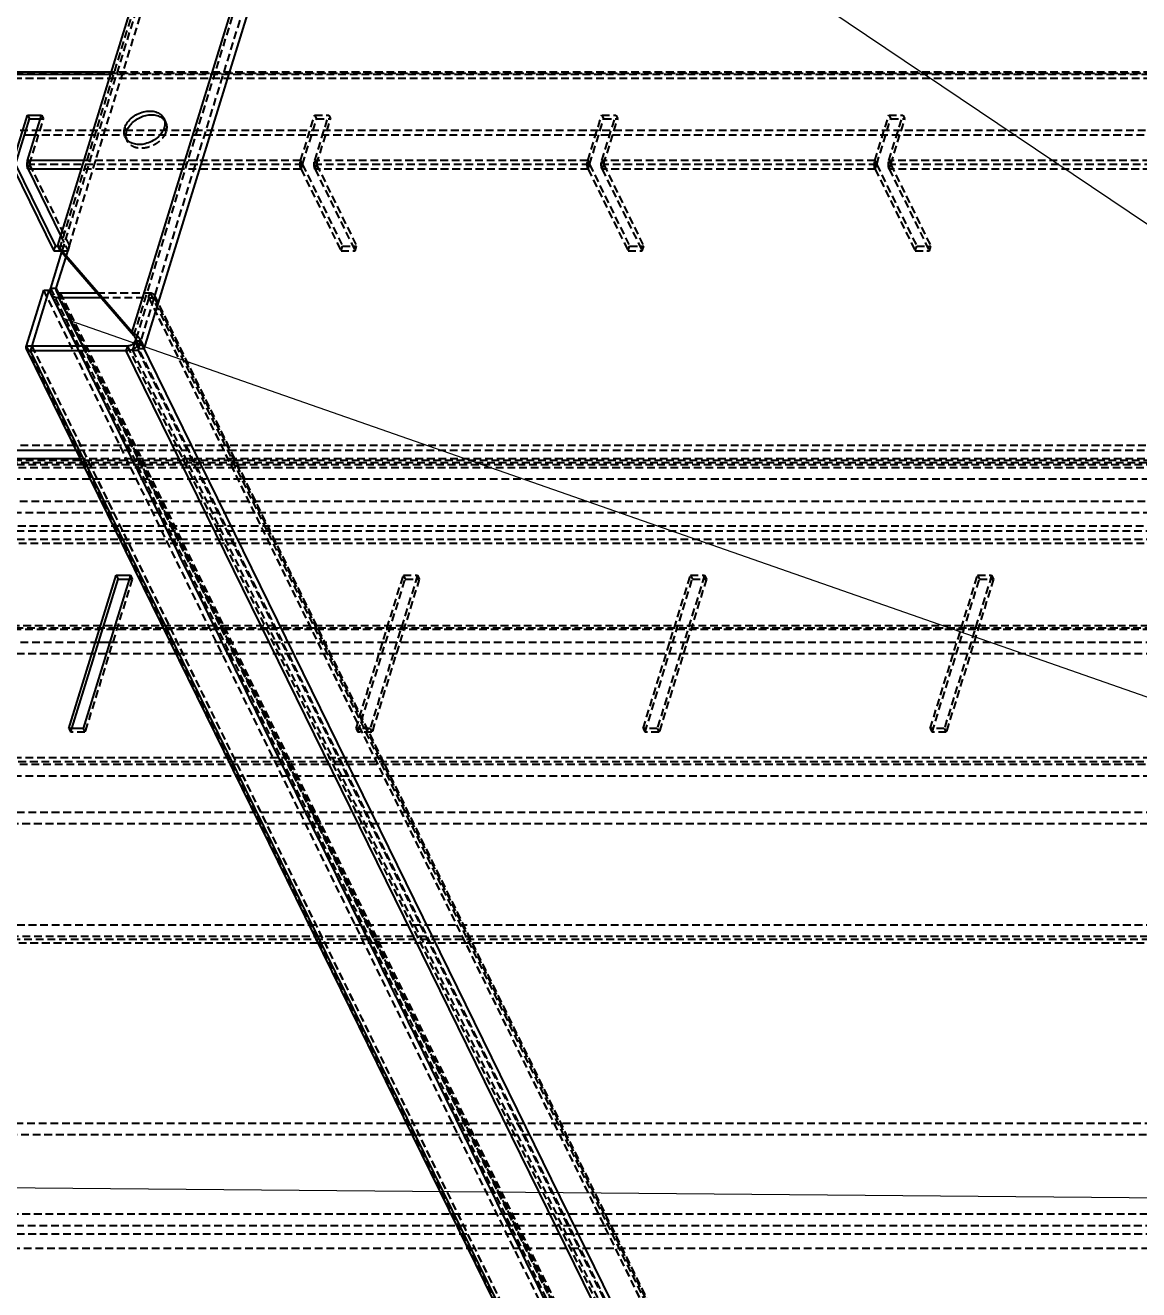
# Model space of a CAD drawing. Header units: millimetres. Extents: x 10653 to 40244, y 19163 to 29561.
# Drawn here: x 20362.8 to 20545, y 26990.5 to 27197.5 of the extents above; entities that cross this region are included whole.
import ezdxf
from ezdxf import colors
from ezdxf.entities.mleader import LeaderData, LeaderLine
from ezdxf.math import Vec2, Vec3

# ---------------------------------------------------------------- set-up
doc = ezdxf.new("R2010")
doc.units = ezdxf.units.MM
doc.linetypes.add('HIDDEN', pattern=[1.905, 1.27, -0.635])
doc.layers.add('02___PRT_ALL_AXES', color=7, linetype='Continuous')
doc.layers.add('DEFAULT_2', color=8, linetype='HIDDEN')
doc.layers.add('dim', color=2, linetype='Continuous', lineweight=9)

msp = doc.modelspace()

# ---------------------------------------------------------------- linework, layer by layer
at = {"color": 3, "linetype": 'Continuous'}
for p, q in [((20380.302, 27147.314), (20480.517, 27471.612)), ((20382.27, 27144.504), (20483.453, 27471.935)), ((20459.581, 27457.512), (20368.08, 27161.414)), ((20376.724, 27189.388), (20225.249, 27189.388)), ((20376.843, 27189.773), (20225.559, 27189.773)), ((20360.9, 27175.313), (20363.196, 27182.742)), ((20363.196, 27182.742), (20365.499, 27182.742)), ((20363.203, 27175.313), (20365.499, 27182.742)), ((20372.375, 27175.313), (20363.203, 27175.313)), ((20360.964, 27173.886), (20367.518, 27160.531)), ((20371.934, 27173.886), (20363.267, 27173.886)), ((20363.267, 27173.886), (20368.585, 27163.049)), ((20368.751, 27160.37), (20366.923, 27154.453)), ((20367.518, 27160.531), (20368.611, 27160.531)), ((20368.08, 27161.414), (20380.302, 27147.314)), ((20363.002, 27144.984), (20365.829, 27154.129)), ((20368.281, 27152.886), (20375.238, 27152.886)), ((20368.281, 27152.886), (20372.168, 27144.964)), ((20380.927, 27146.121), (20380.812, 27145.748)), ((20543.332, 26816.294), (20381.66, 27145.748)), ((20524.698, 26815.079), (20363.026, 27144.532)), ((20379.333, 27144.181), (20363.698, 27144.181)), ((20525.371, 26814.728), (20363.698, 27144.181)), ((20541.006, 26814.728), (20379.333, 27144.181)), ((20371.19, 27127.897), (20243.531, 27127.897)), ((20371.879, 27126.492), (20243.594, 27126.492)), ((20369.967, 27082.39), (20377.713, 27107.457)), ((20380.016, 27107.457), (20372.27, 27082.39)), ((20377.713, 27107.457), (20380.016, 27107.457)), ((20372.27, 27082.39), (20369.967, 27082.39))]:
    msp.add_line(p, q, dxfattribs=at)
at = {"color": 7, "linetype": 'Continuous'}
for p, q in [((20361.205, 27174.692), (20363.501, 27182.121)), ((20363.196, 27182.742), (20363.501, 27182.121)), ((20363.501, 27182.121), (20365.307, 27182.121)), ((20364.483, 27179.455), (20362.677, 27179.455)), ((20361.206, 27174.669), (20367.76, 27161.314)), ((20367.518, 27160.531), (20367.76, 27161.314)), ((20367.76, 27161.314), (20368.129, 27161.314)), ((20368.08, 27161.414), (20368.385, 27160.792)), ((20368.385, 27160.792), (20380.607, 27146.693)), ((20369.43, 27159.586), (20367.844, 27154.453)), ((20363.923, 27144.984), (20366.75, 27154.129)), ((20365.829, 27154.129), (20366.75, 27154.129)), ((20371.247, 27144.964), (20366.75, 27154.129)), ((20366.923, 27154.453), (20367.844, 27154.453)), ((20367.844, 27154.453), (20368.198, 27153.73)), ((20368.281, 27152.886), (20368.523, 27153.669)), ((20368.523, 27153.669), (20374.559, 27153.669)), ((20380.302, 27147.314), (20380.607, 27146.693)), ((20380.385, 27147.259), (20380.64, 27146.638)), ((20381.66, 27145.748), (20380.739, 27145.748)), ((20363.002, 27144.984), (20363.923, 27144.984)), ((20363.698, 27144.181), (20363.94, 27144.964)), ((20363.928, 27144.974), (20363.923, 27144.984)), ((20379.575, 27144.964), (20363.94, 27144.964)), ((20379.333, 27144.181), (20379.575, 27144.964)), ((20370.464, 27082.39), (20378.018, 27106.835)), ((20377.713, 27107.457), (20378.018, 27106.835)), ((20378.018, 27106.835), (20379.824, 27106.835)), ((20374.822, 27096.493), (20376.628, 27096.493))]:
    msp.add_line(p, q, dxfattribs=at)
at = {"color": 3, "linetype": 'Continuous'}
for centre, radius, start, end in [((20377.695, 27143.306), 4.781, 55.76744, 56.96517), ((20378.312, 27143.682), 4.073, 30.37177, 31.73422)]:
    msp.add_arc(centre, radius, start, end, dxfattribs=at)
at = {"color": 7, "linetype": 'Continuous'}
for centre, radius, start, end in [((20366.486, 27138.013), 16.575, 31.35629, 31.577), ((20377.013, 27144.134), 4.391, 21.58761, 23.43532)]:
    msp.add_arc(centre, radius, start, end, dxfattribs=at)
at = {"color": 3, "linetype": 'Continuous'}
for points, knots in [([(20363.267, 27173.886), (20363.22, 27173.981), (20363.153, 27174.207), (20363.11, 27174.57), (20363.122, 27174.95), (20363.168, 27175.199), (20363.203, 27175.313)], [0, 0, 0, 0, 0.2190059, 0.4806616, 0.7525968, 1, 1, 1, 1]), ([(20366.923, 27154.453), (20366.914, 27154.424), (20366.883, 27154.312), (20366.865, 27154.196), (20366.861, 27154.109)], [0, 0, 0, 0, 0.2565808, 1, 1, 1, 1]), ([(20367.122, 27153.343), (20367.253, 27153.193), (20367.625, 27152.95), (20368.055, 27152.886), (20368.281, 27152.886)], [0, 0, 0, 0, 0.4686202, 1, 1, 1, 1]), ([(20381.66, 27145.748), (20381.52, 27145.297), (20380.985, 27144.696), (20380.098, 27144.27), (20379.584, 27144.181), (20379.333, 27144.181)], [0, 0, 0, 0, 0.4803696, 0.7451077, 1, 1, 1, 1]), ([(20381.776, 27145.824), (20381.682, 27145.976), (20381.294, 27146.522), (20380.79, 27146.983), (20380.385, 27147.259)], [0, 0, 0, 0, 0.266903, 1, 1, 1, 1]), ([(20382.27, 27144.504), (20382.255, 27144.611), (20382.171, 27145.044), (20381.994, 27145.455), (20381.826, 27145.741)], [0, 0, 0, 0, 0.2455232, 1, 1, 1, 1]), ([(20363.026, 27144.532), (20362.994, 27144.599), (20362.955, 27144.753), (20362.979, 27144.908), (20363.002, 27144.984)], [0, 0, 0, 0, 0.4825642, 1, 1, 1, 1]), ([(20363.698, 27144.181), (20363.557, 27144.181), (20363.287, 27144.228), (20363.08, 27144.423), (20363.026, 27144.532)], [0, 0, 0, 0, 0.5363588, 1, 1, 1, 1])]:
    msp.add_open_spline(points, degree=3, knots=knots, dxfattribs=at)
msp.add_open_spline([(20366.861, 27154.109), (20366.857, 27154.021), (20366.863, 27153.932), (20366.879, 27153.846)], degree=3, dxfattribs=at)
at = {"color": 7, "linetype": 'Continuous'}
for points, knots in [([(20367.844, 27154.453), (20367.821, 27154.378), (20367.798, 27154.227), (20367.835, 27154.077), (20367.867, 27154.012)], [0, 0, 0, 0, 0.5174311, 1, 1, 1, 1]), ([(20367.867, 27154.012), (20367.92, 27153.905), (20368.122, 27153.716), (20368.385, 27153.669), (20368.523, 27153.669)], [0, 0, 0, 0, 0.4636602, 1, 1, 1, 1]), ([(20380.739, 27145.748), (20380.669, 27145.522), (20380.318, 27145.125), (20379.828, 27144.964), (20379.575, 27144.964)], [0, 0, 0, 0, 0.4830182, 1, 1, 1, 1]), ([(20381.042, 27145.88), (20381.012, 27145.951), (20380.891, 27146.211), (20380.749, 27146.46), (20380.64, 27146.638)], [0, 0, 0, 0, 0.2695072, 1, 1, 1, 1]), ([(20363.925, 27144.972), (20363.924, 27144.974), (20363.922, 27144.978), (20363.923, 27144.982), (20363.923, 27144.984)], [0, 0, 0, 0, 0.4869447, 1, 1, 1, 1])]:
    msp.add_open_spline(points, degree=3, knots=knots, dxfattribs=at)
msp.add_open_spline([(20363.94, 27144.964), (20363.935, 27144.964), (20363.927, 27144.967), (20363.925, 27144.972)], degree=3, dxfattribs=at)
at = {"layer": '02___PRT_ALL_AXES', "color": 8, "linetype": 'HIDDEN'}
for p, q in [((20385.466, 27182.226), (20385.771, 27181.604)), ((20379.182, 27179.142), (20379.487, 27178.52)), ((20385.548, 27180.684), (20385.853, 27180.062))]:
    msp.add_line(p, q, dxfattribs=at)
at = {"layer": '02___PRT_ALL_AXES', "color": 7, "linetype": 'Continuous'}
msp.add_line((20379.1, 27180.684), (20379.405, 27180.062), dxfattribs=at)
for centre, radius, start, end in [((20384.023, 27180.711), 1.967, 44.07951, 46.09698), ((20384.065, 27180.751), 1.909, 36.82046, 44.09798), ((20381.229, 27179.353), 1.932, 185.50202, 194.94716)]:
    msp.add_arc(centre, radius, start, end, dxfattribs=at)
at = {"layer": '02___PRT_ALL_AXES', "color": 8, "linetype": 'HIDDEN'}
for centre, radius, start, end in [((20384.119, 27180.792), 1.841, 26.17433, 36.8025), ((20381.142, 27179.331), 1.842, 194.99519, 206.10461)]:
    msp.add_arc(centre, radius, start, end, dxfattribs=at)
at = {"layer": '02___PRT_ALL_AXES', "color": 3, "linetype": 'Continuous'}
for points, knots in [([(20379.1, 27180.684), (20379.296, 27181.316), (20379.962, 27182.19), (20381.132, 27182.957), (20382.16, 27183.342), (20383.205, 27183.471), (20384.175, 27183.33), (20384.979, 27182.919), (20385.347, 27182.468), (20385.466, 27182.226)], [0, 0, 0, 0, 0.2513388, 0.3906666, 0.5304054, 0.6640658, 0.7868535, 0.897545, 1, 1, 1, 1]), ([(20385.466, 27182.226), (20385.578, 27181.999), (20385.708, 27181.474), (20385.628, 27180.943), (20385.548, 27180.684)], [0, 0, 0, 0, 0.4826008, 1, 1, 1, 1]), ([(20379.182, 27179.142), (20379.071, 27179.369), (20378.94, 27179.894), (20379.02, 27180.425), (20379.1, 27180.684)], [0, 0, 0, 0, 0.4826008, 1, 1, 1, 1]), ([(20385.548, 27180.684), (20385.353, 27180.052), (20384.686, 27179.178), (20383.516, 27178.411), (20382.489, 27178.026), (20381.444, 27177.897), (20380.473, 27178.038), (20379.669, 27178.449), (20379.301, 27178.9), (20379.182, 27179.142)], [0, 0, 0, 0, 0.2513388, 0.3906666, 0.5304054, 0.6640658, 0.7868535, 0.897545, 1, 1, 1, 1])]:
    msp.add_open_spline(points, degree=3, knots=knots, dxfattribs=at)
at = {"layer": '02___PRT_ALL_AXES', "color": 7, "linetype": 'Continuous'}
for points, knots in [([(20379.405, 27180.062), (20379.58, 27180.627), (20380.143, 27181.419), (20381.148, 27182.167), (20382.048, 27182.588), (20382.993, 27182.81), (20383.913, 27182.816), (20384.74, 27182.603), (20385.202, 27182.306), (20385.387, 27182.128)], [0, 0, 0, 0, 0.2444685, 0.3797762, 0.5172296, 0.6515357, 0.7780849, 0.8941348, 1, 1, 1, 1]), ([(20379.305, 27179.167), (20379.298, 27179.24), (20379.286, 27179.541), (20379.338, 27179.844), (20379.405, 27180.062)], [0, 0, 0, 0, 0.2416706, 1, 1, 1, 1])]:
    msp.add_open_spline(points, degree=3, knots=knots, dxfattribs=at)
at = {"layer": '02___PRT_ALL_AXES', "color": 8, "linetype": 'HIDDEN'}
for points, knots in [([(20385.771, 27181.604), (20385.883, 27181.377), (20386.013, 27180.852), (20385.933, 27180.321), (20385.853, 27180.062)], [0, 0, 0, 0, 0.4826008, 1, 1, 1, 1]), ([(20385.853, 27180.062), (20385.658, 27179.43), (20384.991, 27178.556), (20383.821, 27177.789), (20382.794, 27177.404), (20381.749, 27177.275), (20380.779, 27177.416), (20379.974, 27177.827), (20379.606, 27178.278), (20379.487, 27178.52)], [0, 0, 0, 0, 0.2513388, 0.3906666, 0.5304054, 0.6640658, 0.7868535, 0.897545, 1, 1, 1, 1])]:
    msp.add_open_spline(points, degree=3, knots=knots, dxfattribs=at)
at = {"layer": 'DEFAULT_2', "color": 8, "linetype": 'HIDDEN'}
for p, q in [((20380.607, 27146.693), (20480.822, 27470.99)), ((20381.276, 27144.269), (20482.532, 27471.935)), ((20460.836, 27458.357), (20368.751, 27160.37)), ((20461.999, 27459.141), (20369.43, 27159.586)), ((20459.886, 27456.89), (20368.385, 27160.792)), ((20602.518, 27189.552), (20225.804, 27189.552)), ((20601.963, 27189.388), (20376.724, 27189.388)), ((20602.273, 27189.773), (20376.843, 27189.773)), ((20602.276, 27188.769), (20225.554, 27188.767)), ((20363.508, 27174.692), (20365.804, 27182.121)), ((20365.307, 27182.121), (20365.804, 27182.121)), ((20365.499, 27182.742), (20365.804, 27182.121)), ((20407.875, 27175.313), (20410.17, 27182.742)), ((20408.18, 27174.692), (20410.475, 27182.121)), ((20410.17, 27182.742), (20412.473, 27182.742)), ((20410.17, 27182.742), (20410.475, 27182.121)), ((20410.177, 27175.313), (20412.473, 27182.742)), ((20410.475, 27182.121), (20412.778, 27182.121)), ((20410.482, 27174.692), (20412.778, 27182.121)), ((20412.473, 27182.742), (20412.778, 27182.121)), ((20454.849, 27175.313), (20457.144, 27182.742)), ((20455.154, 27174.692), (20457.449, 27182.121)), ((20457.144, 27182.742), (20459.447, 27182.742)), ((20457.144, 27182.742), (20457.449, 27182.121)), ((20457.151, 27175.313), (20459.447, 27182.742)), ((20457.449, 27182.121), (20459.752, 27182.121)), ((20457.456, 27174.692), (20459.752, 27182.121)), ((20459.447, 27182.742), (20459.752, 27182.121)), ((20501.823, 27175.313), (20504.119, 27182.742)), ((20502.128, 27174.692), (20504.424, 27182.121)), ((20504.119, 27182.742), (20506.421, 27182.742)), ((20504.119, 27182.742), (20504.424, 27182.121)), ((20504.125, 27175.313), (20506.421, 27182.742)), ((20504.424, 27182.121), (20506.726, 27182.121)), ((20504.43, 27174.692), (20506.726, 27182.121)), ((20506.421, 27182.742), (20506.726, 27182.121)), ((20607.089, 27180.238), (20230.375, 27180.238)), ((20606.847, 27179.455), (20364.483, 27179.455)), ((20363.203, 27175.313), (20363.508, 27174.692)), ((20363.267, 27173.886), (20363.509, 27174.669)), ((20408.18, 27174.692), (20363.508, 27174.692)), ((20408.181, 27174.669), (20363.509, 27174.669)), ((20363.509, 27174.669), (20370.063, 27161.314)), ((20407.875, 27175.313), (20372.375, 27175.313)), ((20407.875, 27175.313), (20408.18, 27174.692)), ((20407.939, 27173.886), (20408.181, 27174.669)), ((20408.181, 27174.669), (20414.734, 27161.314)), ((20454.849, 27175.313), (20410.177, 27175.313)), ((20410.177, 27175.313), (20410.482, 27174.692)), ((20410.241, 27173.886), (20410.483, 27174.669)), ((20455.154, 27174.692), (20410.482, 27174.692)), ((20455.155, 27174.669), (20410.483, 27174.669)), ((20410.483, 27174.669), (20417.037, 27161.314)), ((20454.849, 27175.313), (20455.154, 27174.692)), ((20454.913, 27173.886), (20455.155, 27174.669)), ((20455.155, 27174.669), (20461.708, 27161.314)), ((20501.823, 27175.313), (20457.151, 27175.313)), ((20457.151, 27175.313), (20457.456, 27174.692)), ((20457.215, 27173.886), (20457.457, 27174.669)), ((20502.128, 27174.692), (20457.456, 27174.692)), ((20502.129, 27174.669), (20457.457, 27174.669)), ((20457.457, 27174.669), (20464.011, 27161.314)), ((20501.823, 27175.313), (20502.128, 27174.692)), ((20501.887, 27173.886), (20502.129, 27174.669)), ((20502.129, 27174.669), (20508.682, 27161.314)), ((20548.797, 27175.313), (20504.125, 27175.313)), ((20504.125, 27175.313), (20504.43, 27174.692)), ((20504.189, 27173.886), (20504.431, 27174.669)), ((20549.102, 27174.692), (20504.43, 27174.692)), ((20549.103, 27174.669), (20504.431, 27174.669)), ((20504.431, 27174.669), (20510.985, 27161.314)), ((20407.939, 27173.886), (20371.934, 27173.886)), ((20407.939, 27173.886), (20414.492, 27160.531)), ((20454.913, 27173.886), (20410.241, 27173.886)), ((20410.241, 27173.886), (20416.795, 27160.531)), ((20454.913, 27173.886), (20461.466, 27160.531)), ((20501.887, 27173.886), (20457.215, 27173.886)), ((20457.215, 27173.886), (20463.769, 27160.531)), ((20501.887, 27173.886), (20508.44, 27160.531)), ((20548.861, 27173.886), (20504.189, 27173.886)), ((20504.189, 27173.886), (20510.743, 27160.531)), ((20368.585, 27163.049), (20369.821, 27160.531)), ((20368.129, 27161.314), (20370.063, 27161.314)), ((20368.611, 27160.531), (20369.821, 27160.531)), ((20369.821, 27160.531), (20370.063, 27161.314)), ((20414.492, 27160.531), (20414.734, 27161.314)), ((20414.492, 27160.531), (20416.795, 27160.531)), ((20414.734, 27161.314), (20417.037, 27161.314)), ((20416.795, 27160.531), (20417.037, 27161.314)), ((20461.466, 27160.531), (20461.708, 27161.314)), ((20461.466, 27160.531), (20463.769, 27160.531)), ((20461.708, 27161.314), (20464.011, 27161.314)), ((20463.769, 27160.531), (20464.011, 27161.314)), ((20508.44, 27160.531), (20508.682, 27161.314)), ((20508.44, 27160.531), (20510.743, 27160.531)), ((20508.682, 27161.314), (20510.985, 27161.314)), ((20510.743, 27160.531), (20510.985, 27161.314)), ((20527.501, 26824.676), (20365.829, 27154.129)), ((20366.923, 27154.453), (20527.985, 26826.242)), ((20367.867, 27154.012), (20528.929, 26825.802)), ((20366.969, 27153.571), (20528.031, 26825.361)), ((20368.198, 27153.73), (20528.906, 26826.242)), ((20368.523, 27153.669), (20529.585, 26825.459)), ((20374.559, 27153.669), (20383.245, 27153.669)), ((20375.238, 27152.886), (20383.003, 27152.886)), ((20383.014, 27152.873), (20380.927, 27146.121)), ((20383.003, 27152.886), (20383.245, 27153.669)), ((20383.003, 27152.886), (20544.065, 26824.676)), ((20383.013, 27152.88), (20544.076, 26824.663)), ((20383.014, 27152.873), (20383.935, 27152.873)), ((20383.245, 27153.669), (20544.307, 26825.459)), ((20383.911, 27153.321), (20544.973, 26825.111)), ((20383.935, 27152.873), (20544.997, 26824.663)), ((20380.812, 27145.748), (20380.355, 27144.269)), ((20380.739, 27145.748), (20542.716, 26815.673)), ((20524.675, 26815.53), (20363.002, 27144.984)), ((20525.596, 26815.519), (20363.924, 27144.973)), ((20525.596, 26815.53), (20363.928, 27144.974)), ((20525.613, 26815.511), (20363.94, 27144.964)), ((20528.422, 26824.676), (20371.247, 27144.964)), ((20372.168, 27144.964), (20529.343, 26824.676)), ((20541.248, 26815.511), (20379.575, 27144.964)), ((20380.355, 27144.269), (20381.276, 27144.269)), ((20380.355, 27144.269), (20541.417, 26816.059)), ((20381.276, 27144.269), (20542.338, 26816.059)), ((20382.27, 27144.504), (20381.349, 27144.504)), ((20620.487, 27128.68), (20243.773, 27128.68)), ((20620.245, 27127.897), (20371.19, 27127.897)), ((20620.613, 27125.87), (20243.899, 27125.87)), ((20245.499, 27125.087), (20618.529, 27125.087)), ((20619.444, 27126.222), (20246.415, 27126.222)), ((20247.141, 27125.572), (20620.17, 27125.572)), ((20620.308, 27126.492), (20371.879, 27126.492)), ((20246.415, 27123.222), (20619.444, 27123.222)), ((20243.805, 27119.603), (20616.835, 27119.603)), ((20244.72, 27117.739), (20617.75, 27117.739)), ((20266.131, 27114.749), (20638.239, 27114.749)), ((20266.373, 27115.533), (20638.481, 27115.533)), ((20266.194, 27113.344), (20638.302, 27113.344)), ((20266.499, 27112.723), (20638.607, 27112.723)), ((20380.321, 27106.835), (20372.575, 27081.769)), ((20379.824, 27106.835), (20380.321, 27106.835)), ((20380.016, 27107.457), (20380.321, 27106.835)), ((20416.941, 27082.39), (20424.688, 27107.457)), ((20417.246, 27081.769), (20424.993, 27106.835)), ((20426.99, 27107.457), (20419.244, 27082.39)), ((20427.295, 27106.835), (20419.549, 27081.769)), ((20424.688, 27107.457), (20426.99, 27107.457)), ((20424.688, 27107.457), (20424.993, 27106.835)), ((20424.993, 27106.835), (20427.295, 27106.835)), ((20426.99, 27107.457), (20427.295, 27106.835)), ((20463.916, 27082.39), (20471.662, 27107.457)), ((20464.221, 27081.769), (20471.967, 27106.835)), ((20473.964, 27107.457), (20466.218, 27082.39)), ((20474.269, 27106.835), (20466.523, 27081.769)), ((20471.662, 27107.457), (20473.964, 27107.457)), ((20471.662, 27107.457), (20471.967, 27106.835)), ((20471.967, 27106.835), (20474.269, 27106.835)), ((20473.964, 27107.457), (20474.269, 27106.835)), ((20510.89, 27082.39), (20518.636, 27107.457)), ((20511.195, 27081.769), (20518.941, 27106.835)), ((20520.938, 27107.457), (20513.192, 27082.39)), ((20521.243, 27106.835), (20513.497, 27081.769)), ((20518.636, 27107.457), (20520.938, 27107.457)), ((20518.636, 27107.457), (20518.941, 27106.835)), ((20518.941, 27106.835), (20521.243, 27106.835)), ((20520.938, 27107.457), (20521.243, 27106.835)), ((20260.258, 27098.843), (20633.287, 27098.843)), ((20271.047, 27099.244), (20624.735, 27099.244)), ((20271.352, 27098.623), (20625.04, 27098.623)), ((20329.654, 27096.493), (20374.822, 27096.493)), ((20376.628, 27096.493), (20632.561, 27096.493)), ((20260.447, 27094.628), (20633.476, 27094.628)), ((20369.967, 27082.39), (20370.272, 27081.769)), ((20370.272, 27081.769), (20370.464, 27082.39)), ((20372.575, 27081.769), (20370.272, 27081.769)), ((20372.27, 27082.39), (20372.575, 27081.769)), ((20419.244, 27082.39), (20416.941, 27082.39)), ((20416.941, 27082.39), (20417.246, 27081.769)), ((20419.549, 27081.769), (20417.246, 27081.769)), ((20419.244, 27082.39), (20419.549, 27081.769)), ((20466.218, 27082.39), (20463.916, 27082.39)), ((20463.916, 27082.39), (20464.221, 27081.769)), ((20466.523, 27081.769), (20464.221, 27081.769)), ((20466.218, 27082.39), (20466.523, 27081.769)), ((20513.192, 27082.39), (20510.89, 27082.39)), ((20510.89, 27082.39), (20511.195, 27081.769)), ((20513.497, 27081.769), (20511.195, 27081.769)), ((20513.192, 27082.39), (20513.497, 27081.769)), ((20231.406, 27077.656), (20604.436, 27077.656)), ((20230.491, 27076.52), (20603.521, 27076.52)), ((20232.133, 27077.006), (20605.162, 27077.006)), ((20231.406, 27074.656), (20604.436, 27074.656)), ((20228.071, 27068.687), (20601.1, 27068.687)), ((20228.986, 27066.822), (20602.016, 27066.822)), ((20245.249, 27050.276), (20618.279, 27050.276)), ((20246.165, 27048.412), (20619.194, 27048.412)), ((20244.523, 27047.926), (20617.553, 27047.926)), ((20618.279, 27047.276), (20245.249, 27047.276)), ((20585.366, 27017.771), (20212.336, 27017.771)), ((20586.281, 27015.906), (20213.252, 27015.906)), ((20580.767, 27002.888), (20207.737, 27002.888)), ((20581.682, 27001.023), (20208.652, 27001.023)), ((20581.745, 26999.618), (20208.715, 26999.618)), ((20581.019, 26997.268), (20207.989, 26997.268))]:
    msp.add_line(p, q, dxfattribs=at)
for points in [[(20363.509, 27174.669), (20363.506, 27174.675), (20363.504, 27174.684), (20363.509, 27174.688)], [(20408.181, 27174.669), (20408.178, 27174.675), (20408.175, 27174.684), (20408.18, 27174.688)], [(20410.483, 27174.669), (20410.481, 27174.675), (20410.478, 27174.684), (20410.483, 27174.688)], [(20455.155, 27174.669), (20455.152, 27174.675), (20455.149, 27174.684), (20455.154, 27174.688)], [(20457.457, 27174.669), (20457.455, 27174.675), (20457.452, 27174.684), (20457.457, 27174.688)], [(20502.129, 27174.669), (20502.126, 27174.675), (20502.123, 27174.684), (20502.128, 27174.688)], [(20504.431, 27174.669), (20504.429, 27174.675), (20504.426, 27174.684), (20504.431, 27174.688)], [(20366.879, 27153.846), (20366.897, 27153.751), (20366.927, 27153.658), (20366.969, 27153.571)], [(20366.969, 27153.571), (20367.01, 27153.489), (20367.062, 27153.412), (20367.122, 27153.343)]]:
    msp.add_open_spline(points, degree=3, dxfattribs=at)
for points, knots in [([(20407.939, 27173.886), (20407.892, 27173.981), (20407.824, 27174.207), (20407.782, 27174.57), (20407.793, 27174.95), (20407.839, 27175.199), (20407.875, 27175.313)], [0, 0, 0, 0, 0.2190059, 0.4806616, 0.7525968, 1, 1, 1, 1]), ([(20410.241, 27173.886), (20410.194, 27173.981), (20410.127, 27174.207), (20410.084, 27174.57), (20410.096, 27174.95), (20410.142, 27175.199), (20410.177, 27175.313)], [0, 0, 0, 0, 0.2190059, 0.4806616, 0.7525968, 1, 1, 1, 1]), ([(20454.913, 27173.886), (20454.866, 27173.981), (20454.798, 27174.207), (20454.756, 27174.57), (20454.767, 27174.95), (20454.813, 27175.199), (20454.849, 27175.313)], [0, 0, 0, 0, 0.2190059, 0.4806616, 0.7525968, 1, 1, 1, 1]), ([(20457.215, 27173.886), (20457.169, 27173.981), (20457.101, 27174.207), (20457.058, 27174.57), (20457.07, 27174.95), (20457.116, 27175.199), (20457.151, 27175.313)], [0, 0, 0, 0, 0.2190059, 0.4806616, 0.7525968, 1, 1, 1, 1]), ([(20501.887, 27173.886), (20501.84, 27173.981), (20501.773, 27174.207), (20501.73, 27174.57), (20501.741, 27174.95), (20501.787, 27175.199), (20501.823, 27175.313)], [0, 0, 0, 0, 0.2190059, 0.4806616, 0.7525968, 1, 1, 1, 1]), ([(20504.189, 27173.886), (20504.143, 27173.981), (20504.075, 27174.207), (20504.033, 27174.57), (20504.044, 27174.95), (20504.09, 27175.199), (20504.125, 27175.313)], [0, 0, 0, 0, 0.2190059, 0.4806616, 0.7525968, 1, 1, 1, 1]), ([(20383.003, 27152.886), (20383.005, 27152.886), (20383.008, 27152.885), (20383.012, 27152.884), (20383.013, 27152.883)], [0, 0, 0, 0, 0.528768, 1, 1, 1, 1]), ([(20383.013, 27152.883), (20383.014, 27152.882), (20383.014, 27152.879), (20383.012, 27152.877), (20383.011, 27152.876)], [0, 0, 0, 0, 0.382198, 1, 1, 1, 1]), ([(20383.245, 27153.669), (20383.385, 27153.669), (20383.653, 27153.622), (20383.858, 27153.429), (20383.911, 27153.321)], [0, 0, 0, 0, 0.536343, 1, 1, 1, 1]), ([(20383.911, 27153.321), (20383.944, 27153.255), (20383.981, 27153.103), (20383.958, 27152.949), (20383.935, 27152.873)], [0, 0, 0, 0, 0.4825863, 1, 1, 1, 1]), ([(20381.349, 27144.504), (20381.349, 27144.612), (20381.326, 27145.037), (20381.213, 27145.455), (20381.096, 27145.749)], [0, 0, 0, 0, 0.2539614, 1, 1, 1, 1])]:
    msp.add_open_spline(points, degree=3, knots=knots, dxfattribs=at)
at = {"layer": 'dim', "lineweight": 9}
for p, q in [((20087.656, 27473.961), (20785.237, 27004.016)), ((20368.998, 27149.547), (20786.15, 27003.716)), ((20059.312, 27009.88), (20785.56, 27003.543))]:
    msp.add_line(p, q, dxfattribs=at)

# ---------------------------------------------------------------- leaders
at = {"lineweight": 9}
ml = msp.add_multileader_mtext('Standard', dxfattribs=at)
ml.set_content('{\\fSimSun|b0|i0|c134|p2;焊接后打磨}', color=2)
ml.set_leader_properties(color=2)
ml.build(insert=Vec2(0, 0))
ml.multileader.update_dxf_attribs({"text_left_attachment_type": 5, "text_right_attachment_type": 5, "dogleg_length": 0.36})
ctx = ml.context
ctx.base_point, ctx.char_height, ctx.plane_origin = Vec3(20786.15, 27003.716), 30, Vec3(20528.856, 26820.641)
ctx.left_attachment, ctx.right_attachment = 5, 5
notes = []
notes.append((ctx, [(1, (1, 1, 0), (20785.79, 27003.716), (1, 0), 0.36, [(0, [(20533.529, 26814.268)], 0, [])])]))
ctx.mtext.insert, ctx.mtext.flow_direction = Vec3(20788.15, 27044.883), 5
for ctx, leaders in notes:
    for number, flags, end, landing, length, lines in leaders:
        leader = LeaderData()
        leader.index, (leader.has_last_leader_line, leader.has_dogleg_vector, leader.attachment_direction) = number, flags
        leader.last_leader_point, leader.dogleg_vector, leader.dogleg_length = Vec3(end), Vec3(landing), length
        for number, points, colour, breaks in lines:
            line = LeaderLine()
            line.index, line.vertices, line.color, line.breaks = number, Vec3.list(points), colors.encode_raw_color(colour), breaks
            leader.lines.append(line)
        ctx.leaders.append(leader)

doc.saveas('drawing.dxf')
